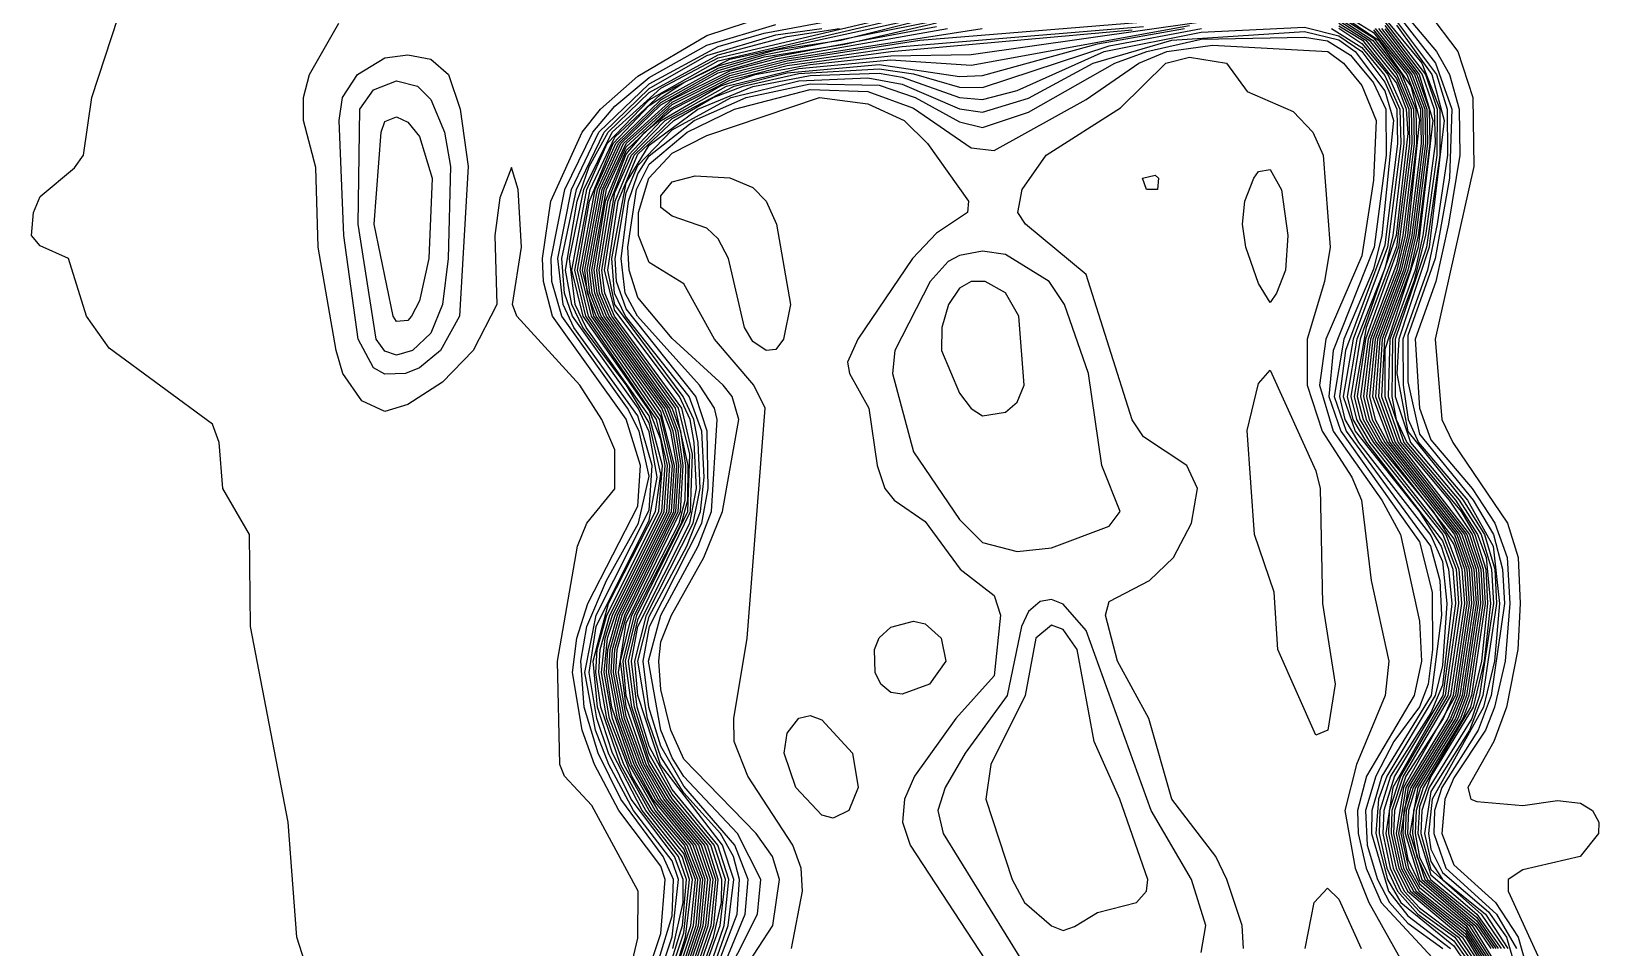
# Model space of a CAD drawing. Header units: inches. Extents: x 3311818 to 3313075, y 1372003 to 1372737.
# Drawn here: x 3311998.5 to 3312050.5, y 1372507.6 to 1372537.9 of the extents above; entities that cross this region are included whole.
import ezdxf

# ---------------------------------------------------------------- set-up
doc = ezdxf.new("R2010")
doc.units = ezdxf.units.IN
doc.header["$MEASUREMENT"] = 0

msp = doc.modelspace()

# ---------------------------------------------------------------- linework, layer by layer
for points, elevation in [([(3312043.781, 1372539.919), (3312045.787, 1372537.251), (3312046.291, 1372535.726), (3312046.317, 1372533.44), (3312045.036, 1372527.723), (3312045.258, 1372525.055), (3312045.62, 1372524.292), (3312047.442, 1372521.624), (3312047.787, 1372520.481), (3312047.859, 1372518.956), (3312047.777, 1372517.432), (3312047.403, 1372515.526), (3312046.989, 1372514.383), (3312046.121, 1372512.858), (3312046.219, 1372512.477), (3312046.423, 1372512.398), (3312047.947, 1372512.266), (3312049.091, 1372512.434), (3312049.853, 1372512.343), (3312050.256, 1372512.096), (3312050.46, 1372511.715), (3312050.455, 1372511.334), (3312049.843, 1372510.571), (3312047.947, 1372510.127), (3312047.458, 1372509.809), (3312047.46, 1372509.428), (3312048.509, 1372507.141)], 4499), ([(3312018.797, 1372504.092), (3312020.125, 1372508.043), (3312020.312, 1372509.809), (3312020.075, 1372510.571), (3312018.864, 1372512.096), (3312018.031, 1372513.621), (3312017.378, 1372515.526), (3312017.208, 1372516.67), (3312017.255, 1372517.432), (3312017.579, 1372518.575), (3312019.303, 1372522.006), (3312019.423, 1372523.53), (3312018.981, 1372525.174), (3312016.884, 1372528.104), (3312016.52, 1372528.866), (3312016.336, 1372530.391), (3312016.815, 1372532.677), (3312017.745, 1372534.583), (3312019.362, 1372536.036), (3312021.268, 1372537.045), (3312028.51, 1372538.747)], 4505), ([(3312043.755, 1372538.817), (3312045.087, 1372537.251), (3312045.516, 1372536.489), (3312045.831, 1372535.345), (3312045.857, 1372533.821), (3312045.48, 1372531.534), (3312045.058, 1372529.628), (3312044.38, 1372527.723), (3312044.516, 1372525.436), (3312044.898, 1372524.379), (3312046.269, 1372522.768), (3312047.019, 1372521.624), (3312047.424, 1372520.481), (3312047.516, 1372518.956), (3312047.364, 1372517.051), (3312047.008, 1372515.526), (3312046.712, 1372514.764), (3312045.661, 1372513.176), (3312045.363, 1372512.477), (3312045.256, 1372511.334), (3312045.661, 1372510.302), (3312047.038, 1372509.047), (3312047.792, 1372507.904), (3312048.545, 1372505.236)], 4500), ([(3312007.901, 1372505.998), (3312007.295, 1372507.904), (3312007.005, 1372511.715), (3312005.764, 1372518.194), (3312005.731, 1372521.243), (3312004.843, 1372522.768), (3312004.719, 1372524.292), (3312004.498, 1372524.9), (3312001.068, 1372527.419), (3312000.326, 1372528.485), (3311999.722, 1372530.391), (3311998.781, 1372530.813), (3311998.492, 1372531.153), (3311998.563, 1372531.915), (3311998.781, 1372532.449), (3311999.924, 1372533.394), (3312000.227, 1372533.821), (3312000.493, 1372535.726), (3312001.366, 1372538.394)], 4498), ([(3312018.053, 1372504.092), (3312019.362, 1372508.025), (3312019.504, 1372509.809), (3312019.362, 1372510.25), (3312017.976, 1372512.096), (3312017.162, 1372513.621), (3312016.753, 1372514.764), (3312016.434, 1372516.67), (3312016.574, 1372517.813), (3312016.944, 1372518.956), (3312018.6, 1372522.186), (3312018.685, 1372523.53), (3312018.219, 1372525.071), (3312015.777, 1372528.485), (3312015.47, 1372529.628), (3312015.446, 1372530.391), (3312015.717, 1372532.296), (3312016.756, 1372534.583), (3312017.363, 1372535.345), (3312018.6, 1372536.435), (3312020.887, 1372537.788), (3312023.555, 1372538.651)], 4500), ([(3312018.456, 1372504.092), (3312019.743, 1372507.907), (3312019.945, 1372509.809), (3312019.743, 1372510.43), (3312018.454, 1372512.096), (3312017.645, 1372513.621), (3312017.203, 1372514.764), (3312016.847, 1372516.67), (3312017.217, 1372518.575), (3312018.981, 1372522.056), (3312019.082, 1372523.53), (3312018.6, 1372525.178), (3312016.481, 1372528.104), (3312016.125, 1372528.866), (3312015.944, 1372530.391), (3312016.404, 1372532.677), (3312017.307, 1372534.583), (3312018.981, 1372536.178), (3312021.268, 1372537.415), (3312022.793, 1372537.859), (3312025.46, 1372538.356)], 4502), ([(3312018.623, 1372502.949), (3312020.177, 1372507.904), (3312020.412, 1372509.809), (3312020.125, 1372510.67), (3312018.981, 1372512.099), (3312018.135, 1372513.621), (3312017.575, 1372515.145), (3312017.303, 1372516.67), (3312017.351, 1372517.432), (3312017.672, 1372518.575), (3312019.399, 1372522.006), (3312019.504, 1372523.53), (3312019.362, 1372524.394), (3312018.981, 1372525.371), (3312016.787, 1372528.485), (3312016.417, 1372530.009), (3312016.915, 1372532.677), (3312017.587, 1372534.202), (3312018.981, 1372535.654), (3312021.268, 1372536.945), (3312028.51, 1372538.638)], 4506), ([(3312018.856, 1372503.711), (3312020.359, 1372508.285), (3312020.511, 1372509.809), (3312020.125, 1372510.83), (3312019.081, 1372512.096), (3312018.405, 1372513.239), (3312017.666, 1372515.145), (3312017.397, 1372516.67), (3312017.52, 1372517.813), (3312017.765, 1372518.575), (3312019.478, 1372522.006), (3312019.586, 1372523.53), (3312019.226, 1372525.055), (3312016.878, 1372528.485), (3312016.508, 1372530.009), (3312017.016, 1372532.677), (3312017.838, 1372534.413), (3312019.362, 1372535.836), (3312021.649, 1372536.995), (3312028.891, 1372538.572)], 4507), ([(3312018.941, 1372503.711), (3312020.448, 1372508.285), (3312020.593, 1372509.809), (3312020.147, 1372510.953), (3312019.178, 1372512.096), (3312018.316, 1372513.621), (3312017.757, 1372515.145), (3312017.485, 1372516.67), (3312017.599, 1372517.813), (3312017.855, 1372518.575), (3312019.558, 1372522.006), (3312019.668, 1372523.53), (3312019.32, 1372525.055), (3312016.97, 1372528.485), (3312016.598, 1372530.009), (3312016.995, 1372532.296), (3312017.781, 1372534.202), (3312018.981, 1372535.458), (3312020.125, 1372536.228), (3312021.268, 1372536.774), (3312023.174, 1372537.306), (3312025.327, 1372537.632), (3312028.51, 1372538.418)], 4508), ([(3312019.018, 1372503.711), (3312020.533, 1372508.285), (3312020.675, 1372509.809), (3312020.241, 1372510.953), (3312019.276, 1372512.096), (3312018.397, 1372513.621), (3312017.74, 1372515.526), (3312017.563, 1372516.67), (3312017.603, 1372517.432), (3312017.932, 1372518.575), (3312019.637, 1372522.006), (3312019.748, 1372523.53), (3312019.362, 1372525.151), (3312017.061, 1372528.485), (3312016.689, 1372530.009), (3312017.184, 1372532.677), (3312017.873, 1372534.202), (3312019.362, 1372535.65), (3312021.268, 1372536.697), (3312022.793, 1372537.145), (3312028.891, 1372538.353)], 4509), ([(3312019.379, 1372503.711), (3312020.939, 1372508.285), (3312021.096, 1372509.809), (3312020.715, 1372510.953), (3312019.459, 1372512.477), (3312018.801, 1372513.621), (3312018.219, 1372515.229), (3312017.955, 1372516.67), (3312018.219, 1372518.312), (3312020.014, 1372522.006), (3312020.108, 1372523.53), (3312019.94, 1372524.673), (3312019.657, 1372525.436), (3312017.469, 1372528.485), (3312017.173, 1372529.247), (3312017.074, 1372530.009), (3312017.565, 1372532.677), (3312018.219, 1372534.092), (3312019.743, 1372535.494), (3312021.649, 1372536.461), (3312023.555, 1372536.942), (3312027.95, 1372537.632), (3312040.706, 1372538.664)], 4514), ([(3312019.737, 1372504.092), (3312021.112, 1372507.904), (3312021.375, 1372509.047), (3312021.386, 1372509.809), (3312021.023, 1372510.953), (3312019.743, 1372512.484), (3312018.981, 1372513.771), (3312018.401, 1372515.526), (3312018.192, 1372517.051), (3312018.571, 1372518.575), (3312020.259, 1372522.006), (3312020.323, 1372523.911), (3312019.953, 1372525.436), (3312017.738, 1372528.485), (3312017.414, 1372529.247), (3312017.321, 1372530.009), (3312017.69, 1372532.296), (3312018.295, 1372533.821), (3312019.37, 1372534.964), (3312021.324, 1372536.108), (3312022.497, 1372536.489), (3312024.317, 1372536.818), (3312026.985, 1372537.109), (3312029.653, 1372537.149), (3312037.276, 1372538.238)], 4517), ([(3312041.849, 1372538.585), (3312042.993, 1372537.884), (3312044.103, 1372536.489), (3312044.548, 1372535.345), (3312044.572, 1372534.202), (3312044.19, 1372531.153), (3312043.913, 1372530.009), (3312043.052, 1372527.723), (3312042.858, 1372525.817), (3312043.051, 1372525.055), (3312043.453, 1372524.292), (3312045.84, 1372521.243), (3312046.245, 1372520.1), (3312046.318, 1372518.956), (3312045.856, 1372515.907), (3312045.544, 1372515.145), (3312044.148, 1372512.858), (3312043.895, 1372511.334), (3312044.155, 1372510.19), (3312044.517, 1372509.542), (3312046.071, 1372508.285), (3312046.82, 1372507.141)], 4512), ([(3312041.849, 1372538.512), (3312043.155, 1372537.632), (3312044.231, 1372536.108), (3312044.517, 1372534.985), (3312044.119, 1372531.153), (3312043.841, 1372530.009), (3312042.975, 1372527.723), (3312042.759, 1372525.817), (3312042.953, 1372525.055), (3312043.365, 1372524.292), (3312045.758, 1372521.243), (3312046.169, 1372520.1), (3312046.242, 1372518.956), (3312045.782, 1372515.907), (3312045.463, 1372515.145), (3312044.067, 1372512.858), (3312043.82, 1372511.334), (3312044.074, 1372510.19), (3312044.511, 1372509.428), (3312046.042, 1372508.214), (3312046.742, 1372507.141)], 4513), ([(3312041.849, 1372538.439), (3312042.993, 1372537.7), (3312043.937, 1372536.489), (3312044.398, 1372535.345), (3312044.421, 1372534.202), (3312044.044, 1372531.153), (3312043.77, 1372530.009), (3312042.893, 1372527.723), (3312042.66, 1372525.817), (3312042.853, 1372525.055), (3312043.272, 1372524.292), (3312045.675, 1372521.243), (3312046.094, 1372520.1), (3312046.166, 1372518.956), (3312045.709, 1372515.907), (3312043.985, 1372512.858), (3312043.744, 1372511.334), (3312043.993, 1372510.19), (3312044.414, 1372509.428), (3312046.042, 1372508.112), (3312046.664, 1372507.141)], 4514), ([(3312041.849, 1372538.362), (3312042.963, 1372537.632), (3312043.854, 1372536.489), (3312044.322, 1372535.345), (3312044.345, 1372534.202), (3312043.97, 1372531.153), (3312043.755, 1372530.203), (3312042.812, 1372527.723), (3312042.558, 1372525.817), (3312042.752, 1372525.055), (3312043.179, 1372524.292), (3312045.661, 1372521.097), (3312046.012, 1372520.1), (3312046.09, 1372518.956), (3312045.631, 1372515.907), (3312045.3, 1372515.145), (3312044.066, 1372513.239), (3312043.692, 1372512.096), (3312043.66, 1372511.334), (3312043.912, 1372510.19), (3312044.318, 1372509.428), (3312046.042, 1372508.011), (3312046.586, 1372507.141)], 4515), ([(3312041.849, 1372538.277), (3312042.851, 1372537.632), (3312043.772, 1372536.489), (3312044.246, 1372535.345), (3312044.269, 1372534.202), (3312043.826, 1372530.772), (3312042.73, 1372527.723), (3312042.453, 1372525.817), (3312042.652, 1372525.055), (3312043.086, 1372524.292), (3312044.969, 1372522.006), (3312045.661, 1372520.919), (3312045.919, 1372520.1), (3312046.006, 1372518.956), (3312045.546, 1372515.907), (3312043.976, 1372513.239), (3312043.605, 1372512.096), (3312043.576, 1372511.334), (3312043.831, 1372510.19), (3312044.222, 1372509.428), (3312046.042, 1372507.909), (3312046.508, 1372507.141)], 4516), ([(3312043.374, 1372538.351), (3312044.594, 1372536.87), (3312045.191, 1372535.345), (3312045.19, 1372533.821), (3312044.746, 1372530.772), (3312043.712, 1372527.723), (3312043.718, 1372525.817), (3312044.222, 1372524.292), (3312045.839, 1372522.387), (3312046.559, 1372521.243), (3312046.903, 1372520.1), (3312046.969, 1372518.956), (3312046.508, 1372515.907), (3312046.251, 1372515.145), (3312044.839, 1372512.858), (3312044.598, 1372512.096), (3312044.559, 1372511.334), (3312044.898, 1372510.141), (3312046.567, 1372508.666), (3312047.334, 1372507.522)], 4504), ([(3312043.374, 1372538.235), (3312044.714, 1372536.489), (3312045.1, 1372535.345), (3312045.094, 1372533.821), (3312044.722, 1372531.153), (3312044.334, 1372529.628), (3312043.622, 1372527.723), (3312043.6, 1372525.817), (3312043.748, 1372525.055), (3312044.1, 1372524.292), (3312045.714, 1372522.387), (3312046.444, 1372521.243), (3312046.727, 1372520.481), (3312046.868, 1372518.956), (3312046.668, 1372517.051), (3312046.296, 1372515.526), (3312044.898, 1372513.221), (3312044.517, 1372512.218), (3312044.459, 1372511.334), (3312044.898, 1372509.963), (3312046.423, 1372508.666), (3312047.225, 1372507.522)], 4505), ([(3312043.662, 1372538.394), (3312045.084, 1372536.489), (3312045.438, 1372535.345), (3312045.445, 1372533.821), (3312045.108, 1372531.534), (3312044.789, 1372530.009), (3312043.972, 1372527.723), (3312043.981, 1372526.198), (3312044.141, 1372525.055), (3312044.491, 1372524.292), (3312046.111, 1372522.387), (3312046.96, 1372520.862), (3312047.172, 1372518.956), (3312047.005, 1372517.051), (3312046.637, 1372515.526), (3312044.938, 1372512.477), (3312044.817, 1372511.334), (3312044.898, 1372510.821), (3312045.28, 1372510.042), (3312046.804, 1372508.743), (3312047.403, 1372507.904), (3312048.183, 1372505.236)], 4502), ([(3312043.755, 1372538.524), (3312045.055, 1372536.87), (3312045.59, 1372535.345), (3312045.515, 1372533.058), (3312045.044, 1372530.391), (3312044.136, 1372527.835), (3312044.136, 1372526.31), (3312044.517, 1372524.576), (3312046.3, 1372522.387), (3312046.974, 1372521.243), (3312047.275, 1372520.1), (3312047.339, 1372518.956), (3312046.895, 1372515.907), (3312046.469, 1372514.764), (3312045.256, 1372512.858), (3312045.021, 1372512.096), (3312044.994, 1372511.334), (3312045.389, 1372510.19), (3312047.076, 1372508.666), (3312047.733, 1372507.522)], 4501), ([(3312018.219, 1372506.226), (3312018.6, 1372507.862), (3312018.612, 1372509.428), (3312017.075, 1372512.263), (3312016.169, 1372513.239), (3312016.018, 1372513.621), (3312015.939, 1372517.051), (3312016.6, 1372520.862), (3312016.912, 1372521.624), (3312017.838, 1372522.762), (3312017.838, 1372524.048), (3312017.413, 1372525.055), (3312016.683, 1372526.198), (3312014.588, 1372528.485), (3312014.441, 1372528.866), (3312014.747, 1372530.772), (3312014.637, 1372532.677), (3312014.408, 1372533.409), (3312014.026, 1372532.406), (3312013.86, 1372531.153), (3312013.922, 1372528.866), (3312013.146, 1372527.341), (3312012.121, 1372526.291), (3312010.977, 1372525.55), (3312010.215, 1372525.326), (3312009.453, 1372525.678), (3312008.819, 1372526.579), (3312008.604, 1372527.341), (3312007.999, 1372530.772), (3312007.928, 1372533.41), (3312007.515, 1372534.964), (3312007.521, 1372535.726), (3312007.72, 1372536.489), (3312008.69, 1372538.191)], 4499), ([(3312018.018, 1372502.949), (3312019.743, 1372508.608), (3312019.786, 1372509.809), (3312019.443, 1372510.571), (3312018.04, 1372512.477), (3312017.282, 1372514.002), (3312016.821, 1372515.526), (3312016.712, 1372517.051), (3312016.915, 1372518.194), (3312017.564, 1372519.719), (3312018.623, 1372521.624), (3312018.981, 1372523.182), (3312018.65, 1372524.673), (3312018.263, 1372525.436), (3312016.083, 1372528.485), (3312015.75, 1372529.628), (3312015.725, 1372530.391), (3312016.185, 1372532.677), (3312017.107, 1372534.583), (3312017.838, 1372535.444), (3312018.981, 1372536.391), (3312020.887, 1372537.464), (3312023.174, 1372538.15)], 4501), ([(3312019.76, 1372507.522), (3312020.107, 1372509.047), (3312020.104, 1372509.809), (3312019.817, 1372510.571), (3312018.379, 1372512.477), (3312017.628, 1372514.002), (3312017.237, 1372515.145), (3312016.991, 1372516.67), (3312017.221, 1372518.194), (3312018.981, 1372521.719), (3312019.243, 1372523.149), (3312018.981, 1372524.65), (3312018.608, 1372525.436), (3312016.438, 1372528.485), (3312016.169, 1372529.247), (3312016.078, 1372530.391), (3312016.565, 1372532.677), (3312017.489, 1372534.583), (3312018.981, 1372536.021), (3312020.887, 1372537.12), (3312023.174, 1372537.802), (3312024.698, 1372538.018)], 4503), ([(3312018.423, 1372502.949), (3312020.08, 1372508.285), (3312020.212, 1372509.809), (3312019.946, 1372510.571), (3312018.744, 1372512.096), (3312017.762, 1372514.002), (3312017.264, 1372515.526), (3312017.121, 1372517.051), (3312017.631, 1372518.956), (3312019.192, 1372522.006), (3312019.362, 1372523.24), (3312018.981, 1372524.943), (3312018.226, 1372526.198), (3312016.775, 1372528.104), (3312016.413, 1372528.866), (3312016.202, 1372530.009), (3312016.589, 1372532.296), (3312016.984, 1372533.44), (3312017.617, 1372534.583), (3312018.981, 1372535.89), (3312021.268, 1372537.146), (3312023.555, 1372537.753), (3312025.283, 1372538.013)], 4504), ([(3312019.09, 1372503.711), (3312020.613, 1372508.285), (3312020.756, 1372509.809), (3312020.336, 1372510.953), (3312019.1, 1372512.477), (3312018.479, 1372513.621), (3312017.926, 1372515.145), (3312017.64, 1372516.67), (3312017.68, 1372517.432), (3312018.01, 1372518.575), (3312019.716, 1372522.006), (3312019.82, 1372523.53), (3312019.362, 1372525.327), (3312017.144, 1372528.485), (3312016.767, 1372530.009), (3312017.261, 1372532.677), (3312017.957, 1372534.202), (3312019.362, 1372535.565), (3312021.268, 1372536.62), (3312022.793, 1372537.073), (3312025.46, 1372537.498), (3312028.51, 1372538.197)], 4510), ([(3312019.162, 1372503.711), (3312020.693, 1372508.285), (3312020.838, 1372509.809), (3312020.431, 1372510.953), (3312019.188, 1372512.477), (3312018.56, 1372513.621), (3312018.004, 1372515.145), (3312017.718, 1372516.67), (3312017.757, 1372517.432), (3312018.087, 1372518.575), (3312019.792, 1372522.006), (3312019.892, 1372523.53), (3312019.695, 1372524.673), (3312019.396, 1372525.436), (3312017.225, 1372528.485), (3312016.935, 1372529.247), (3312016.844, 1372530.009), (3312017.338, 1372532.677), (3312018.041, 1372534.202), (3312019.362, 1372535.481), (3312021.268, 1372536.544), (3312023.174, 1372537.083), (3312028.51, 1372538.086)], 4511), ([(3312019.234, 1372503.711), (3312020.772, 1372508.285), (3312020.922, 1372509.809), (3312020.526, 1372510.953), (3312019.275, 1372512.477), (3312018.641, 1372513.621), (3312018.083, 1372515.145), (3312017.795, 1372516.67), (3312017.834, 1372517.432), (3312018.165, 1372518.575), (3312019.866, 1372522.006), (3312019.964, 1372523.53), (3312019.776, 1372524.673), (3312019.483, 1372525.436), (3312017.306, 1372528.485), (3312017.014, 1372529.247), (3312016.92, 1372530.009), (3312017.414, 1372532.677), (3312018.126, 1372534.202), (3312019.743, 1372535.658), (3312021.649, 1372536.609), (3312023.174, 1372537.011), (3312028.874, 1372538.013)], 4512), ([(3312019.306, 1372503.711), (3312020.852, 1372508.285), (3312021.009, 1372509.809), (3312020.621, 1372510.953), (3312019.362, 1372512.477), (3312018.721, 1372513.621), (3312018.162, 1372515.145), (3312017.874, 1372516.67), (3312017.912, 1372517.432), (3312018.219, 1372518.514), (3312019.94, 1372522.006), (3312020.036, 1372523.53), (3312019.858, 1372524.673), (3312019.57, 1372525.436), (3312017.386, 1372528.485), (3312017.092, 1372529.247), (3312016.997, 1372530.009), (3312017.49, 1372532.677), (3312018.21, 1372534.202), (3312019.743, 1372535.576), (3312021.649, 1372536.536), (3312023.555, 1372537.013), (3312030.017, 1372538.013)], 4513), ([(3312019.459, 1372503.711), (3312021.031, 1372508.285), (3312021.183, 1372509.809), (3312020.81, 1372510.953), (3312019.555, 1372512.477), (3312018.881, 1372513.621), (3312018.219, 1372515.532), (3312018.032, 1372517.051), (3312018.407, 1372518.575), (3312019.967, 1372521.624), (3312020.171, 1372522.387), (3312020.189, 1372523.53), (3312020.022, 1372524.673), (3312019.743, 1372525.436), (3312017.558, 1372528.485), (3312017.253, 1372529.247), (3312017.156, 1372530.009), (3312017.535, 1372532.296), (3312018.219, 1372533.969), (3312019.647, 1372535.345), (3312021.649, 1372536.382), (3312023.555, 1372536.871), (3312027.366, 1372537.414), (3312035.37, 1372538.084)], 4515), ([(3312019.539, 1372503.711), (3312021.124, 1372508.285), (3312021.27, 1372509.809), (3312020.908, 1372510.953), (3312019.652, 1372512.477), (3312018.961, 1372513.621), (3312018.219, 1372515.896), (3312018.112, 1372517.051), (3312018.489, 1372518.575), (3312020.046, 1372521.624), (3312020.254, 1372522.387), (3312020.273, 1372523.53), (3312019.848, 1372525.436), (3312017.648, 1372528.485), (3312017.334, 1372529.247), (3312017.239, 1372530.009), (3312017.612, 1372532.296), (3312018.219, 1372533.846), (3312018.83, 1372534.583), (3312019.743, 1372535.327), (3312021.649, 1372536.303), (3312023.555, 1372536.791), (3312026.985, 1372537.248), (3312034.989, 1372537.966)], 4516), ([(3312019.743, 1372503.854), (3312021.326, 1372508.285), (3312021.503, 1372509.809), (3312021.137, 1372510.953), (3312019.743, 1372512.639), (3312018.981, 1372513.973), (3312018.491, 1372515.526), (3312018.288, 1372517.051), (3312018.6, 1372518.421), (3312020.348, 1372522.006), (3312020.412, 1372523.911), (3312020.058, 1372525.436), (3312017.828, 1372528.485), (3312017.507, 1372529.247), (3312017.404, 1372530.009), (3312017.838, 1372532.575), (3312018.39, 1372533.821), (3312019.506, 1372534.964), (3312021.545, 1372536.108), (3312023.936, 1372536.688), (3312026.985, 1372536.971), (3312029.653, 1372536.803), (3312036.895, 1372538.112)], 4518), ([(3312019.625, 1372502.949), (3312021.46, 1372508.285), (3312021.619, 1372509.809), (3312021.252, 1372510.953), (3312019.743, 1372512.793), (3312018.981, 1372514.225), (3312018.582, 1372515.526), (3312018.394, 1372517.051), (3312018.607, 1372518.194), (3312020.329, 1372521.624), (3312020.55, 1372522.768), (3312020.468, 1372524.292), (3312020.336, 1372525.055), (3312019.979, 1372525.817), (3312017.838, 1372528.668), (3312017.498, 1372530.009), (3312017.846, 1372532.296), (3312018.485, 1372533.821), (3312019.743, 1372535.036), (3312021.799, 1372536.108), (3312023.555, 1372536.549), (3312026.604, 1372536.827), (3312029.272, 1372536.421), (3312030.034, 1372536.456), (3312033.845, 1372537.508), (3312036.723, 1372538.013)], 4519), ([(3312019.715, 1372502.949), (3312021.593, 1372508.285), (3312021.788, 1372509.809), (3312021.412, 1372510.953), (3312019.355, 1372513.621), (3312018.603, 1372515.907), (3312018.499, 1372517.051), (3312018.887, 1372518.575), (3312020.431, 1372521.624), (3312020.671, 1372522.768), (3312020.601, 1372524.292), (3312020.461, 1372525.055), (3312020.109, 1372525.817), (3312017.844, 1372528.866), (3312017.612, 1372530.009), (3312017.949, 1372532.296), (3312018.6, 1372533.849), (3312019.791, 1372534.964), (3312021.103, 1372535.726), (3312022.096, 1372536.108), (3312023.936, 1372536.52), (3312026.604, 1372536.678), (3312027.747, 1372536.517), (3312029.272, 1372536.069), (3312030.034, 1372536.057), (3312034.227, 1372537.436), (3312037.286, 1372538.013)], 4520), ([(3312020.125, 1372504.044), (3312021.899, 1372508.666), (3312021.975, 1372509.809), (3312021.769, 1372510.571), (3312021.339, 1372511.334), (3312020.125, 1372512.687), (3312019.362, 1372513.881), (3312018.922, 1372515.145), (3312018.607, 1372517.051), (3312018.981, 1372518.53), (3312020.23, 1372520.862), (3312020.682, 1372522.006), (3312020.802, 1372523.149), (3312020.719, 1372524.673), (3312020.308, 1372525.817), (3312018.195, 1372528.485), (3312017.826, 1372529.247), (3312017.735, 1372530.391), (3312018.219, 1372532.899), (3312018.981, 1372534.151), (3312020.59, 1372535.345), (3312022.411, 1372536.087), (3312024.317, 1372536.459), (3312026.604, 1372536.529), (3312027.366, 1372536.399), (3312029.272, 1372535.724), (3312030.034, 1372535.66), (3312031.178, 1372535.965), (3312034.069, 1372537.251), (3312037.276, 1372537.894), (3312040.706, 1372538.064), (3312041.849, 1372537.771), (3312042.607, 1372537.251), (3312043.374, 1372536.236), (3312043.767, 1372535.345), (3312043.792, 1372534.202), (3312043.374, 1372530.835), (3312042.071, 1372527.341), (3312041.864, 1372525.817), (3312042.044, 1372525.055), (3312042.501, 1372524.292), (3312044.898, 1372521.217), (3312045.28, 1372520.346), (3312045.428, 1372518.956), (3312045.28, 1372516.908), (3312045.035, 1372515.907), (3312043.436, 1372513.239), (3312043.155, 1372512.477), (3312043.067, 1372511.334), (3312043.457, 1372509.809), (3312043.905, 1372509.047), (3312045.661, 1372507.611), (3312046.042, 1372507.034)], 4521), ([(3312020.506, 1372504.652), (3312022.158, 1372508.666), (3312022.259, 1372509.809), (3312021.818, 1372510.953), (3312020.125, 1372512.909), (3312019.362, 1372514.231), (3312018.965, 1372515.526), (3312018.782, 1372517.051), (3312018.993, 1372518.194), (3312020.723, 1372521.624), (3312020.937, 1372522.768), (3312020.905, 1372524.673), (3312020.526, 1372525.817), (3312018.219, 1372528.727), (3312017.893, 1372529.628), (3312017.852, 1372530.391), (3312018.219, 1372532.566), (3312018.6, 1372533.475), (3312019.743, 1372534.656), (3312021.691, 1372535.726), (3312023.936, 1372536.278), (3312026.223, 1372536.376), (3312027.366, 1372536.175), (3312029.272, 1372535.357), (3312030.034, 1372535.238), (3312031.559, 1372535.709), (3312033.7, 1372536.87), (3312036.305, 1372537.632), (3312040.706, 1372537.917), (3312041.849, 1372537.642), (3312042.384, 1372537.251), (3312043.374, 1372535.95), (3312043.657, 1372534.964), (3312043.275, 1372531.153), (3312042.993, 1372530.038), (3312042.007, 1372527.723), (3312041.69, 1372525.817), (3312042.086, 1372524.673), (3312044.883, 1372520.862), (3312045.197, 1372519.719), (3312045.253, 1372518.575), (3312044.907, 1372515.907), (3312043.271, 1372513.239), (3312042.937, 1372512.096), (3312042.923, 1372511.334), (3312043.486, 1372509.428), (3312044.136, 1372508.611), (3312045.543, 1372507.522)], 4522), ([(3312021.268, 1372506.075), (3312022.57, 1372508.666), (3312022.682, 1372509.809), (3312021.902, 1372511.334), (3312020.125, 1372513.222), (3312019.743, 1372513.846), (3312019.361, 1372514.764), (3312018.957, 1372517.051), (3312019.361, 1372518.575), (3312020.601, 1372520.862), (3312021.043, 1372522.006), (3312021.23, 1372525.055), (3312021.145, 1372525.436), (3312020.641, 1372526.198), (3312018.596, 1372528.485), (3312018.183, 1372529.247), (3312018.046, 1372530.391), (3312018.289, 1372532.296), (3312018.6, 1372533.198), (3312018.981, 1372533.796), (3312020.466, 1372534.964), (3312022.19, 1372535.726), (3312024.317, 1372536.185), (3312026.604, 1372536.139), (3312027.792, 1372535.726), (3312029.272, 1372534.918), (3312030.034, 1372534.733), (3312031.559, 1372535.245), (3312034.42, 1372536.87), (3312035.476, 1372537.251), (3312037.276, 1372537.659), (3312040.706, 1372537.724), (3312041.468, 1372537.605), (3312042.23, 1372537.136), (3312042.993, 1372536.209), (3312043.405, 1372535.345), (3312043.409, 1372533.821), (3312043.017, 1372530.772), (3312041.652, 1372527.341), (3312041.51, 1372525.817), (3312041.906, 1372524.673), (3312044.517, 1372521.004), (3312044.943, 1372519.338), (3312044.954, 1372517.432), (3312044.808, 1372516.289), (3312044.517, 1372515.535), (3312043.664, 1372514.383), (3312043.067, 1372513.239), (3312042.732, 1372512.096), (3312042.787, 1372510.953), (3312043.123, 1372509.809), (3312043.52, 1372509.047), (3312044.136, 1372508.366), (3312045.29, 1372507.522)], 4523), ([(3312041.604, 1372538.013), (3312042.612, 1372537.382), (3312043.374, 1372536.461), (3312043.871, 1372535.345), (3312043.897, 1372534.202), (3312043.462, 1372530.772), (3312042.324, 1372527.723), (3312041.991, 1372525.817), (3312042.386, 1372524.673), (3312044.517, 1372521.991), (3312045.237, 1372520.862), (3312045.48, 1372520.1), (3312045.586, 1372518.956), (3312045.28, 1372516.251), (3312044.898, 1372515.331), (3312043.561, 1372513.239), (3312043.208, 1372512.096), (3312043.185, 1372511.334), (3312043.441, 1372510.19), (3312043.787, 1372509.428), (3312044.469, 1372508.666), (3312045.661, 1372507.776), (3312046.115, 1372507.141)], 4520), ([(3312041.849, 1372538.193), (3312042.739, 1372537.632), (3312043.755, 1372536.36), (3312044.17, 1372535.345), (3312044.192, 1372534.202), (3312043.755, 1372530.78), (3312042.754, 1372528.104), (3312042.348, 1372525.817), (3312042.543, 1372525.055), (3312042.993, 1372524.292), (3312045.388, 1372521.243), (3312045.825, 1372520.1), (3312045.909, 1372518.956), (3312045.46, 1372515.907), (3312043.886, 1372513.239), (3312043.518, 1372512.096), (3312043.492, 1372511.334), (3312043.749, 1372510.19), (3312044.124, 1372509.428), (3312045.929, 1372507.904), (3312046.43, 1372507.141)], 4517), ([(3312041.849, 1372538.108), (3312042.627, 1372537.632), (3312043.755, 1372536.199), (3312044.079, 1372535.345), (3312044.136, 1372534.536), (3312043.742, 1372531.153), (3312042.55, 1372527.723), (3312042.243, 1372525.817), (3312042.429, 1372525.055), (3312042.878, 1372524.292), (3312045.291, 1372521.243), (3312045.731, 1372520.1), (3312045.811, 1372518.956), (3312045.374, 1372515.907), (3312043.63, 1372512.858), (3312043.408, 1372511.334), (3312043.646, 1372510.19), (3312044.012, 1372509.428), (3312044.517, 1372508.869), (3312045.809, 1372507.904), (3312046.327, 1372507.141)], 4518), ([(3312041.849, 1372538.023), (3312042.612, 1372537.517), (3312043.465, 1372536.489), (3312043.975, 1372535.345), (3312044.003, 1372534.202), (3312043.637, 1372531.153), (3312043.374, 1372530.061), (3312042.437, 1372527.723), (3312042.118, 1372525.817), (3312042.314, 1372525.055), (3312042.763, 1372524.292), (3312045.28, 1372521.038), (3312045.625, 1372520.1), (3312045.713, 1372518.956), (3312045.288, 1372515.907), (3312043.687, 1372513.239), (3312043.332, 1372512.096), (3312043.303, 1372511.334), (3312043.544, 1372510.19), (3312043.899, 1372509.428), (3312044.517, 1372508.752), (3312045.689, 1372507.904), (3312046.221, 1372507.141)], 4519), ([(3312042.993, 1372537.975), (3312044.186, 1372536.489), (3312044.621, 1372535.345), (3312044.645, 1372534.202), (3312044.26, 1372531.153), (3312043.984, 1372530.009), (3312043.127, 1372527.723), (3312042.957, 1372525.817), (3312043.54, 1372524.292), (3312045.923, 1372521.243), (3312046.321, 1372520.1), (3312046.394, 1372518.956), (3312045.929, 1372515.907), (3312045.626, 1372515.145), (3312044.227, 1372512.858), (3312044.002, 1372512.096), (3312043.97, 1372511.334), (3312044.136, 1372510.483), (3312044.517, 1372509.664), (3312046.17, 1372508.285), (3312046.894, 1372507.141)], 4511), ([(3312043.054, 1372538.013), (3312044.268, 1372536.489), (3312044.694, 1372535.345), (3312044.717, 1372534.202), (3312044.33, 1372531.153), (3312044.056, 1372530.009), (3312043.203, 1372527.723), (3312043.058, 1372525.817), (3312043.627, 1372524.292), (3312046.006, 1372521.243), (3312046.397, 1372520.1), (3312046.47, 1372518.956), (3312046.002, 1372515.907), (3312045.708, 1372515.145), (3312044.306, 1372512.858), (3312044.077, 1372512.096), (3312044.045, 1372511.334), (3312044.517, 1372509.787), (3312046.269, 1372508.285), (3312046.968, 1372507.141)], 4510), ([(3312043.157, 1372538.013), (3312044.349, 1372536.489), (3312044.767, 1372535.345), (3312044.79, 1372534.202), (3312044.4, 1372531.153), (3312044.128, 1372530.009), (3312043.278, 1372527.723), (3312043.16, 1372525.817), (3312043.714, 1372524.292), (3312046.091, 1372521.243), (3312046.476, 1372520.1), (3312046.547, 1372518.956), (3312046.079, 1372515.907), (3312045.791, 1372515.145), (3312044.385, 1372512.858), (3312044.154, 1372512.096), (3312044.119, 1372511.334), (3312044.596, 1372509.809), (3312046.367, 1372508.285), (3312046.888, 1372507.522)], 4509), ([(3312043.261, 1372538.013), (3312044.431, 1372536.489), (3312044.839, 1372535.345), (3312044.863, 1372534.202), (3312044.47, 1372531.153), (3312044.208, 1372530.009), (3312043.354, 1372527.723), (3312043.263, 1372525.817), (3312043.807, 1372524.292), (3312046.178, 1372521.243), (3312046.556, 1372520.1), (3312046.623, 1372518.956), (3312046.16, 1372515.907), (3312045.874, 1372515.145), (3312044.464, 1372512.858), (3312044.202, 1372511.334), (3312044.692, 1372509.809), (3312046.423, 1372508.333), (3312046.97, 1372507.522)], 4508), ([(3312043.374, 1372538.004), (3312044.513, 1372536.489), (3312044.961, 1372534.964), (3312044.475, 1372530.772), (3312043.374, 1372527.38), (3312043.365, 1372525.817), (3312043.905, 1372524.292), (3312045.507, 1372522.387), (3312046.265, 1372521.243), (3312046.635, 1372520.1), (3312046.7, 1372518.956), (3312046.241, 1372515.907), (3312045.957, 1372515.145), (3312044.549, 1372512.858), (3312044.322, 1372512.096), (3312044.288, 1372511.334), (3312044.43, 1372510.571), (3312044.789, 1372509.809), (3312046.423, 1372508.444), (3312047.051, 1372507.522)], 4507), ([(3312043.374, 1372538.119), (3312044.613, 1372536.489), (3312045.008, 1372535.345), (3312045.037, 1372534.202), (3312044.634, 1372531.153), (3312044.371, 1372530.009), (3312043.531, 1372527.723), (3312043.482, 1372525.817), (3312044.002, 1372524.292), (3312045.899, 1372522.006), (3312046.352, 1372521.243), (3312046.715, 1372520.1), (3312046.776, 1372518.956), (3312046.579, 1372517.051), (3312046.207, 1372515.526), (3312044.646, 1372512.858), (3312044.405, 1372512.096), (3312044.374, 1372511.334), (3312044.517, 1372510.552), (3312044.885, 1372509.809), (3312046.423, 1372508.555), (3312047.133, 1372507.522)], 4506), ([(3312043.755, 1372538.13), (3312044.926, 1372536.489), (3312045.337, 1372534.964), (3312044.84, 1372530.772), (3312043.83, 1372527.723), (3312043.772, 1372526.579), (3312044.136, 1372524.661), (3312045.963, 1372522.387), (3312046.674, 1372521.243), (3312047.013, 1372520.1), (3312047.071, 1372518.956), (3312046.624, 1372515.907), (3312046.174, 1372514.764), (3312044.898, 1372512.733), (3312044.688, 1372511.334), (3312044.898, 1372510.41), (3312045.28, 1372509.815), (3312046.71, 1372508.666), (3312047.443, 1372507.522)], 4503), ([(3312021.649, 1372506.098), (3312023.074, 1372508.285), (3312023.3, 1372509.809), (3312023.068, 1372510.571), (3312022.53, 1372511.334), (3312020.125, 1372513.805), (3312019.699, 1372514.764), (3312019.362, 1372516.109), (3312019.298, 1372517.051), (3312019.362, 1372517.689), (3312019.723, 1372518.575), (3312020.789, 1372520.481), (3312021.407, 1372522.006), (3312021.954, 1372525.055), (3312021.733, 1372525.817), (3312021.428, 1372526.198), (3312019.743, 1372527.745), (3312018.6, 1372529.098), (3312018.312, 1372530.009), (3312018.272, 1372530.772), (3312018.559, 1372532.677), (3312018.981, 1372533.516), (3312020.236, 1372534.583), (3312021.809, 1372535.345), (3312024.317, 1372535.988), (3312026.223, 1372535.926), (3312027.747, 1372535.369), (3312029.653, 1372534.059), (3312030.415, 1372533.976), (3312033.464, 1372535.667), (3312035.212, 1372536.87), (3312036.139, 1372537.251), (3312037.657, 1372537.46), (3312041.478, 1372537.251), (3312042.001, 1372536.87), (3312042.612, 1372536.125), (3312043.08, 1372534.964), (3312042.993, 1372532.992), (3312042.612, 1372530.482), (3312041.413, 1372527.723), (3312041.206, 1372526.198), (3312041.654, 1372524.673), (3312043.265, 1372522.387), (3312043.884, 1372521.243), (3312044.517, 1372518.37), (3312044.582, 1372517.051), (3312044.345, 1372515.907), (3312042.767, 1372513.239), (3312042.468, 1372512.096), (3312042.486, 1372511.334), (3312042.751, 1372510.19), (3312043.248, 1372509.047), (3312045.367, 1372506.76)], 4524), ([(3312010.902, 1372526.579), (3312010.215, 1372526.558), (3312009.834, 1372526.769), (3312009.326, 1372527.723), (3312008.858, 1372531.153), (3312008.701, 1372534.964), (3312008.806, 1372535.726), (3312009.308, 1372536.489), (3312010.215, 1372537.04), (3312010.977, 1372537.137), (3312011.74, 1372537.003), (3312012.324, 1372536.489), (3312012.715, 1372535.345), (3312012.971, 1372533.44), (3312012.688, 1372528.485), (3312012.062, 1372527.341), (3312011.358, 1372526.764), (3312010.902, 1372526.579)], 4500), ([(3312038.684, 1372507.522), (3312038.639, 1372508.285), (3312038.131, 1372509.809), (3312037.761, 1372510.571), (3312036.311, 1372512.477), (3312035.54, 1372515.145), (3312034.505, 1372517.051), (3312034.11, 1372518.575), (3312034.227, 1372519.027), (3312035.571, 1372519.719), (3312036.358, 1372520.481), (3312036.964, 1372521.624), (3312037.163, 1372522.768), (3312036.805, 1372523.53), (3312035.37, 1372524.484), (3312034.989, 1372525.051), (3312033.464, 1372529.865), (3312031.457, 1372531.534), (3312031.203, 1372531.915), (3312031.341, 1372532.677), (3312032.146, 1372533.821), (3312034.608, 1372535.39), (3312036.109, 1372536.87), (3312036.895, 1372537.067), (3312038.124, 1372536.87), (3312038.8, 1372535.922), (3312040.325, 1372535.264), (3312040.984, 1372534.583), (3312041.329, 1372533.821), (3312041.556, 1372530.772), (3312041.373, 1372529.628), (3312040.794, 1372527.723), (3312040.8, 1372526.198), (3312041.296, 1372524.673), (3312042.273, 1372523.149), (3312042.595, 1372522.387), (3312042.913, 1372519.719), (3312043.507, 1372517.051), (3312043.381, 1372515.907), (3312042.429, 1372513.621), (3312042.044, 1372512.096), (3312042.381, 1372510.19), (3312042.836, 1372509.047), (3312043.914, 1372507.141)], 4525), ([(3312011.132, 1372527.341), (3312010.596, 1372527.193), (3312010.215, 1372527.321), (3312009.92, 1372527.723), (3312009.33, 1372531.534), (3312009.389, 1372535.345), (3312009.834, 1372535.987), (3312010.596, 1372536.279), (3312011.293, 1372536.108), (3312011.74, 1372535.663), (3312012.194, 1372534.583), (3312012.386, 1372533.44), (3312012.313, 1372530.391), (3312012.13, 1372528.866), (3312011.74, 1372527.917), (3312011.132, 1372527.341)], 4501), ([(3312023.7, 1372507.522), (3312024.063, 1372509.428), (3312024.018, 1372510.19), (3312023.745, 1372510.953), (3312022.253, 1372513.239), (3312021.795, 1372514.383), (3312021.782, 1372515.145), (3312022.223, 1372517.813), (3312022.825, 1372525.436), (3312022.447, 1372526.198), (3312021.147, 1372527.723), (3312020.125, 1372529.548), (3312018.981, 1372530.258), (3312018.619, 1372531.153), (3312018.626, 1372531.915), (3312018.966, 1372533.058), (3312019.743, 1372533.887), (3312020.887, 1372534.466), (3312024.624, 1372535.726), (3312026.223, 1372535.514), (3312027.435, 1372534.964), (3312028.208, 1372534.202), (3312029.563, 1372532.296), (3312029.532, 1372531.915), (3312028.51, 1372531.228), (3312027.711, 1372530.391), (3312025.892, 1372527.723), (3312025.556, 1372526.96), (3312025.622, 1372526.579), (3312026.26, 1372525.436), (3312026.536, 1372523.53), (3312026.789, 1372522.768), (3312027.096, 1372522.387), (3312028.128, 1372521.671), (3312029.285, 1372520.1), (3312030.415, 1372519.223), (3312030.624, 1372518.575), (3312030.415, 1372516.561), (3312029.14, 1372515.145), (3312027.772, 1372513.239), (3312027.444, 1372512.477), (3312027.373, 1372511.715), (3312027.635, 1372510.953), (3312030.127, 1372507.141)], 4525), ([(3312011.092, 1372528.485), (3312010.977, 1372528.336), (3312010.596, 1372528.301), (3312010.489, 1372528.485), (3312009.855, 1372531.534), (3312010.09, 1372534.583), (3312010.215, 1372534.936), (3312010.596, 1372535.088), (3312010.977, 1372534.909), (3312011.358, 1372534.432), (3312011.782, 1372533.058), (3312011.667, 1372530.391), (3312011.358, 1372528.989), (3312011.092, 1372528.485)], 4502), ([(3312022.862, 1372527.341), (3312022.411, 1372527.64), (3312022.138, 1372528.104), (3312021.611, 1372530.391), (3312021.268, 1372531.049), (3312020.887, 1372531.403), (3312019.743, 1372531.792), (3312019.362, 1372532.079), (3312019.362, 1372532.471), (3312019.743, 1372532.931), (3312020.506, 1372533.137), (3312021.649, 1372533.069), (3312022.411, 1372532.744), (3312022.862, 1372532.296), (3312023.197, 1372531.534), (3312023.668, 1372528.866), (3312023.433, 1372527.723), (3312023.174, 1372527.373), (3312022.862, 1372527.341)], 4526), ([(3312035.827, 1372532.677), (3312035.472, 1372532.677), (3312035.331, 1372533.058), (3312035.751, 1372533.156), (3312035.865, 1372533.058), (3312035.827, 1372532.677)], 4526), ([(3312039.774, 1372529.247), (3312039.563, 1372528.93), (3312039.181, 1372529.56), (3312038.759, 1372530.772), (3312038.655, 1372531.534), (3312038.728, 1372532.296), (3312039.022, 1372533.058), (3312039.181, 1372533.275), (3312039.563, 1372533.341), (3312039.944, 1372532.671), (3312040.15, 1372531.153), (3312040.077, 1372530.009), (3312039.774, 1372529.247)], 4526), ([(3312032.321, 1372520.808), (3312034.227, 1372521.523), (3312034.591, 1372522.006), (3312033.981, 1372523.53), (3312033.546, 1372526.579), (3312032.752, 1372528.866), (3312032.24, 1372529.628), (3312030.796, 1372530.526), (3312030.034, 1372530.637), (3312029.272, 1372530.497), (3312028.891, 1372530.294), (3312028.295, 1372529.628), (3312027.122, 1372527.341), (3312027.048, 1372526.579), (3312027.747, 1372523.986), (3312029.272, 1372521.741), (3312030.034, 1372520.975), (3312031.178, 1372520.679), (3312032.321, 1372520.808)], 4524), ([(3312030.796, 1372525.299), (3312031.178, 1372525.63), (3312031.408, 1372526.198), (3312031.236, 1372528.485), (3312030.796, 1372529.255), (3312030.121, 1372529.628), (3312029.653, 1372529.632), (3312029.272, 1372529.405), (3312028.897, 1372528.866), (3312028.681, 1372528.104), (3312028.671, 1372527.341), (3312029.272, 1372525.933), (3312029.653, 1372525.422), (3312030.034, 1372525.181), (3312030.796, 1372525.299)], 4523), ([(3312041.478, 1372514.764), (3312041.087, 1372514.595), (3312039.817, 1372517.432), (3312039.696, 1372519.338), (3312039.052, 1372521.243), (3312038.8, 1372524.695), (3312039.181, 1372526.248), (3312039.563, 1372526.695), (3312041.087, 1372523.357), (3312041.226, 1372522.768), (3312041.302, 1372518.956), (3312041.72, 1372516.289), (3312041.478, 1372514.764)], 4526), ([(3312037.276, 1372507.388), (3312037.432, 1372508.285), (3312036.96, 1372509.809), (3312035.621, 1372512.096), (3312033.464, 1372518.066), (3312032.702, 1372518.937), (3312032.321, 1372519.088), (3312031.94, 1372519.026), (3312031.559, 1372518.691), (3312031.321, 1372518.194), (3312030.85, 1372515.907), (3312029.454, 1372514.002), (3312028.792, 1372512.858), (3312028.55, 1372512.096), (3312028.731, 1372511.334), (3312031.328, 1372507.141)], 4524), ([(3312028.273, 1372516.289), (3312027.366, 1372515.949), (3312026.985, 1372516.013), (3312026.658, 1372516.289), (3312026.474, 1372516.67), (3312026.445, 1372517.432), (3312026.604, 1372517.817), (3312026.985, 1372518.175), (3312027.747, 1372518.376), (3312028.128, 1372518.281), (3312028.655, 1372517.813), (3312028.816, 1372517.051), (3312028.273, 1372516.289)], 4526), ([(3312033.083, 1372508.259), (3312033.845, 1372508.721), (3312035.14, 1372509.047), (3312035.47, 1372509.428), (3312035.51, 1372509.809), (3312034.582, 1372512.477), (3312033.729, 1372514.383), (3312033.172, 1372517.432), (3312032.702, 1372518.095), (3312032.321, 1372518.236), (3312031.802, 1372517.813), (3312031.445, 1372515.907), (3312030.302, 1372513.621), (3312030.136, 1372512.477), (3312031.018, 1372509.809), (3312031.422, 1372509.047), (3312032.321, 1372508.276), (3312032.702, 1372508.126), (3312033.083, 1372508.259)], 4523), ([(3312025.594, 1372512.096), (3312025.079, 1372511.844), (3312024.698, 1372511.945), (3312023.844, 1372512.858), (3312023.452, 1372514.002), (3312023.555, 1372514.657), (3312023.936, 1372515.155), (3312024.317, 1372515.252), (3312024.698, 1372515.107), (3312025.716, 1372514.002), (3312025.905, 1372512.858), (3312025.594, 1372512.096)], 4526), ([(3312040.726, 1372507.522), (3312041.023, 1372509.047), (3312041.468, 1372509.522), (3312041.849, 1372509.162), (3312042.587, 1372507.522)], 4526)]:
    msp.add_lwpolyline(points, dxfattribs=dict(elevation=elevation))

doc.saveas('drawing.dxf')
